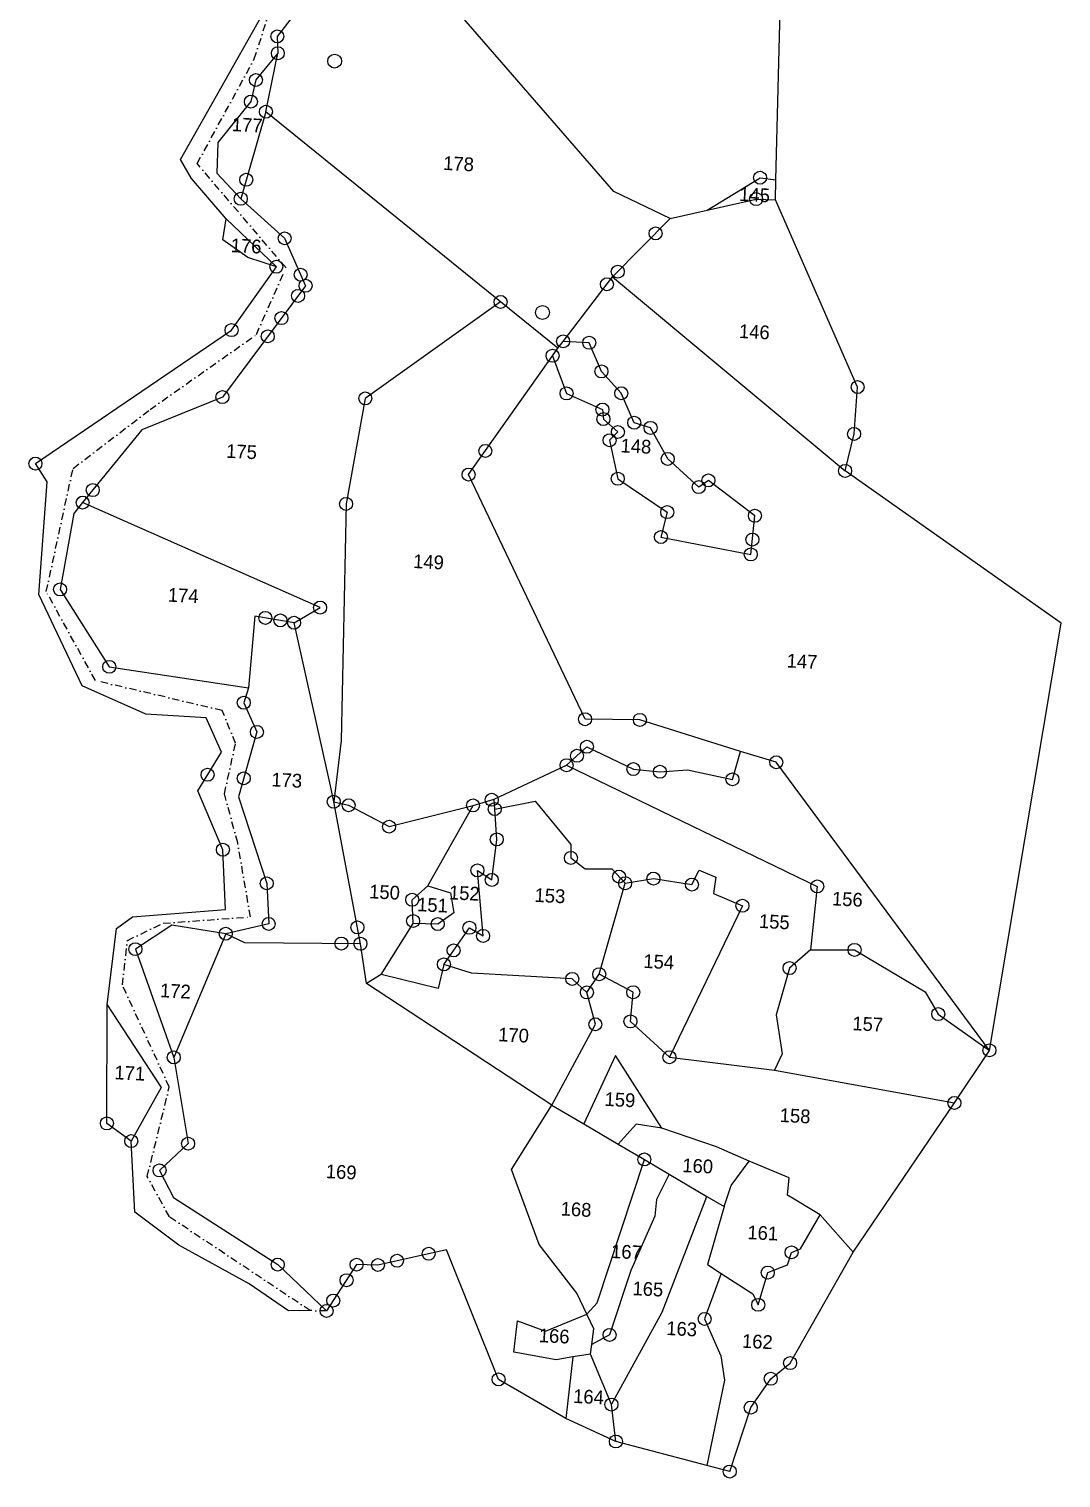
# Model space of a CAD drawing. Header units: metres. Extents: x 279097 to 281627, y 2076079 to 2079019.
# Drawn here: x 280792 to 281502, y 2076079 to 2077076 of the extents above; entities that cross this region are included whole.
import ezdxf
from ezdxf.enums import TextEntityAlignment as Align

# ---------------------------------------------------------------- set-up
doc = ezdxf.new("R2010")
doc.units = ezdxf.units.M
doc.linetypes.add('DASHDOT', pattern=[1, 0.5, -0.25, 0, -0.25])
for name, color, linetype in [('POLY_PARCEL', 6, 'Continuous'), ('POLY_WATER', 4, 'Continuous'), ('TEXT_PARCEL', 7, 'Continuous'), ('V_BOUND_LINE', 7, 'Continuous'), ('V_BOUND_STREAM_LINE', 7, 'DASHDOT')]:
    doc.layers.add(name, color=color, linetype=linetype)
doc.styles.add('TEXT_MAP', font='')
doc.styles.get('TEXT_MAP').set_extended_font_data('Kruti Dev 050')

msp = doc.modelspace()

# ---------------------------------------------------------------- linework, layer by layer
for centre, radius in [((280962.56, 2077071.09), 4.47), ((280962.91, 2077059.5), 4.47), ((281002, 2077054.08), 4.76), ((280947.84, 2077041.08), 4.47), ((280944.37, 2077026.19), 4.47), ((280954.72, 2077019.25), 4.47), ((280941.19, 2076972.42), 4.47), ((281294.76, 2076973.87), 4.47), ((280937.42, 2076959.34), 4.47), ((281292.05, 2076959.15), 4.47), ((280967.61, 2076932.16), 4.47), ((281222.89, 2076935.56), 4.47), ((280961.88, 2076912.59), 4.47), ((280978.62, 2076907.13), 4.47), ((281196.88, 2076909.23), 4.47), ((280976.82, 2076892.59), 4.47), ((280981.98, 2076899.5), 4.47), ((281189.39, 2076900.52), 4.47), ((281116.22, 2076888.37), 4.47), ((280965.37, 2076877.27), 4.47), ((281145.03, 2076881.11), 4.76), ((280931.05, 2076868.98), 4.47), ((280956, 2076864.73), 4.47), ((281159.26, 2076861.29), 4.47), ((281177.2, 2076860.3), 4.47), ((281151.95, 2076851.36), 4.47), ((281185.63, 2076840.58), 4.47), ((280924.76, 2076822.91), 4.47), ((281023.12, 2076822.02), 4.47), ((281161.6, 2076825.43), 4.47), ((281199.26, 2076825.55), 4.47), ((281361.93, 2076829.85), 4.47), ((281186.32, 2076814.31), 4.47), ((281186.99, 2076807.84), 4.47), ((281208.16, 2076805.3), 4.47), ((281191.22, 2076793.27), 4.47), ((281196.95, 2076798.93), 4.47), ((281219.38, 2076801.78), 4.47), ((281359.42, 2076797.6), 4.47), ((281105.71, 2076785.91), 4.47), ((280796.12, 2076777.18), 4.47), ((281231.21, 2076780.4), 4.47), ((281353.27, 2076772.2), 4.47), ((281094.22, 2076769.65), 4.47), ((281196.85, 2076766.75), 4.47), ((281259.21, 2076765.65), 4.47), ((280835.59, 2076758.93), 4.47), ((281252.54, 2076761.03), 4.47), ((280828.6, 2076750.32), 4.47), ((281009.87, 2076749.45), 4.47), ((281230.88, 2076743.78), 4.47), ((281291.19, 2076741.29), 4.47), ((281226.57, 2076726.67), 4.47), ((281289.47, 2076724.92), 4.47), ((281288.39, 2076714.7), 4.47), ((280813.02, 2076690.62), 4.47), ((280992.03, 2076678.11), 4.47), ((280954.31, 2076671.07), 4.47), ((280964.67, 2076669.32), 4.47), ((280974.08, 2076667.73), 4.47), ((280846.93, 2076637.37), 4.47), ((280939.47, 2076612.68), 4.47), ((280948.52, 2076592.6), 4.47), ((281174.34, 2076601.35), 4.47), ((281212.05, 2076600.86), 4.47), ((281168.78, 2076576.16), 4.47), ((281175.65, 2076582.39), 4.47), ((280914.53, 2076563.12), 4.47), ((281161.62, 2076569.66), 4.47), ((281207.56, 2076567.02), 4.47), ((281225.87, 2076565.19), 4.47), ((281305.93, 2076571.68), 4.47), ((280939.41, 2076560.66), 4.47), ((281275.76, 2076559.97), 4.47), ((281001.37, 2076544.52), 4.47), ((281110.09, 2076545.89), 4.47), ((281011.65, 2076542.13), 4.47), ((281097.22, 2076542.03), 4.47), ((281112.17, 2076539.54), 4.47), ((281039.45, 2076527.42), 4.47), ((281113.6, 2076518.65), 4.47), ((280925.07, 2076511.57), 4.47), ((281164.55, 2076505.92), 4.47), ((281100.29, 2076497.36), 4.47), ((281197.7, 2076493.06), 4.47), ((280955.25, 2076488.42), 4.47), ((281110.17, 2076490.75), 4.47), ((281201.91, 2076488.49), 4.47), ((281221.39, 2076491.67), 4.47), ((281247.88, 2076487.6), 4.47), ((281334.15, 2076486.31), 4.47), ((281055.37, 2076477.12), 4.47), ((281282.58, 2076473.01), 4.47), ((280927.05, 2076453.76), 4.47), ((280956.61, 2076460.51), 4.47), ((281017.66, 2076458.1), 4.47), ((281056.01, 2076462.51), 4.47), ((281072.93, 2076460.43), 4.47), ((281094.76, 2076457.82), 4.47), ((280864.87, 2076443.14), 4.47), ((281006.65, 2076446.99), 4.47), ((281019.78, 2076446.87), 4.47), ((281104.19, 2076452.25), 4.47), ((281083.9, 2076442.29), 4.47), ((281359.77, 2076442.67), 4.47), ((281077.17, 2076432.66), 4.47), ((281184.09, 2076425.92), 4.47), ((281315.03, 2076430.09), 4.47), ((281165.54, 2076422.68), 4.47), ((281175.59, 2076413.35), 4.47), ((281207.49, 2076413.53), 4.47), ((281205.58, 2076393.4), 4.47), ((281417.34, 2076398.48), 4.47), ((281181.41, 2076391.45), 4.47), ((281452.62, 2076373.54), 4.47), ((280891.3, 2076368.71), 4.47), ((281232.34, 2076368.82), 4.47), ((281428.47, 2076337.33), 4.47), ((280845.26, 2076323.27), 4.47), ((280862.06, 2076311.09), 4.47), ((280901.16, 2076309.34), 4.47), ((281215.13, 2076298.45), 4.47), ((280881.52, 2076290.93), 4.47), ((281316.42, 2076234.57), 4.47), ((280962.82, 2076226.11), 4.47), ((281017.15, 2076226.1), 4.47), ((281031.84, 2076225.86), 4.47), ((281044.92, 2076228.76), 4.47), ((281066.71, 2076233.57), 4.47), ((281010.2, 2076215.42), 4.47), ((281300.09, 2076220.66), 4.47), ((280996.47, 2076194.31), 4.47), ((281001.07, 2076201.38), 4.47), ((281293.47, 2076198.46), 4.47), ((281256.64, 2076188.78), 4.47), ((281191.23, 2076177.76), 4.47), ((281315.43, 2076158.35), 4.47), ((281114.83, 2076147.19), 4.47), ((281302.12, 2076147.61), 4.47), ((281192.45, 2076129.89), 4.47), ((281288.36, 2076127.77), 4.47), ((281195.54, 2076104.44), 4.47), ((281273.87, 2076083.79), 4.47)]:
    msp.add_circle(centre, radius)
at = {"layer": 'POLY_PARCEL'}
for p, q in [((281194.14, 2076964.26), (281084.93, 2077089.97)), ((280954.72, 2077019.25), (280962.91, 2077059.5)), ((280954.72, 2077019.25), (280937.42, 2076959.34)), ((281116.22, 2076888.37), (280954.72, 2077019.25)), ((281258.37, 2076951.51), (281294.76, 2076973.87)), ((281294.76, 2076973.87), (281305.67, 2076972.34)), ((281232.93, 2076945.73), (281194.14, 2076964.26)), ((281258.37, 2076951.51), (281292.05, 2076959.15)), ((281292.05, 2076959.15), (281305.31, 2076958.53)), ((281232.93, 2076945.73), (281258.37, 2076951.51)), ((281193.3, 2076905.61), (281232.93, 2076945.73)), ((281159.26, 2076861.29), (281193.3, 2076905.61)), ((281193.3, 2076905.61), (281353.27, 2076772.2)), ((281116.22, 2076888.37), (281023.12, 2076822.02)), ((281155.57, 2076856.48), (281116.22, 2076888.37)), ((281151.95, 2076851.36), (281155.57, 2076856.48)), ((281155.57, 2076856.48), (281159.26, 2076861.29)), ((281177.2, 2076860.3), (281159.26, 2076861.29)), ((281185.63, 2076840.58), (281177.2, 2076860.3)), ((281094.22, 2076769.65), (281151.95, 2076851.36)), ((281151.95, 2076851.36), (281161.6, 2076825.43)), ((281199.26, 2076825.55), (281185.63, 2076840.58)), ((281023.12, 2076822.02), (281009.87, 2076749.45)), ((281161.6, 2076825.43), (281186.32, 2076814.31)), ((281208.16, 2076805.3), (281199.26, 2076825.55)), ((281186.32, 2076814.31), (281186.99, 2076807.84)), ((281186.99, 2076807.84), (281196.95, 2076798.93)), ((281196.95, 2076798.93), (281191.22, 2076793.27)), ((281219.38, 2076801.78), (281208.16, 2076805.3)), ((281231.21, 2076780.4), (281219.38, 2076801.78)), ((281191.22, 2076793.27), (281196.85, 2076766.75)), ((281252.54, 2076761.03), (281231.21, 2076780.4)), ((281174.34, 2076601.35), (281094.22, 2076769.65)), ((281196.85, 2076766.75), (281230.88, 2076743.78)), ((281259.21, 2076765.65), (281252.54, 2076761.03)), ((281291.19, 2076741.29), (281259.21, 2076765.65)), ((280992.03, 2076678.11), (280828.6, 2076750.32)), ((281009.87, 2076749.45), (281006.42, 2076586.64)), ((281230.88, 2076743.78), (281226.57, 2076726.67)), ((281288.39, 2076714.7), (281291.19, 2076741.29)), ((281226.57, 2076726.67), (281288.39, 2076714.7)), ((280974.08, 2076667.73), (280992.03, 2076678.11)), ((280947.16, 2076672.28), (280942.72, 2076623.02)), ((280974.08, 2076667.73), (280947.16, 2076672.28)), ((280999.71, 2076553.35), (280974.08, 2076667.73)), ((281212.05, 2076600.86), (281174.34, 2076601.35)), ((281281.36, 2076579.04), (281212.05, 2076600.86)), ((281006.42, 2076586.64), (281001.37, 2076544.52)), ((281161.62, 2076569.66), (281175.65, 2076582.39)), ((281175.65, 2076582.39), (281207.56, 2076567.02)), ((281275.76, 2076559.97), (281281.36, 2076579.04)), ((281305.93, 2076571.68), (281281.36, 2076579.04)), ((281111.7, 2076546.38), (281161.62, 2076569.66)), ((281161.62, 2076569.66), (281334.15, 2076486.31)), ((281452.62, 2076373.54), (281305.93, 2076571.68)), ((281207.56, 2076567.02), (281225.87, 2076565.19)), ((281225.87, 2076565.19), (281244.8, 2076566.55)), ((281244.8, 2076566.55), (281275.76, 2076559.97)), ((281001.37, 2076544.52), (280999.71, 2076553.35)), ((281001.37, 2076544.52), (281011.65, 2076542.13)), ((281019.78, 2076446.87), (281001.37, 2076544.52)), ((281011.65, 2076542.13), (281039.45, 2076527.42)), ((281039.45, 2076527.42), (281097.22, 2076542.03)), ((281066.06, 2076486.8), (281097.22, 2076542.03)), ((281097.22, 2076542.03), (281111.7, 2076546.38)), ((281112.17, 2076539.54), (281111.7, 2076546.38)), ((281112.17, 2076539.54), (281139.92, 2076544.91)), ((281113.6, 2076518.65), (281112.17, 2076539.54)), ((281139.92, 2076544.91), (281164.49, 2076515.11)), ((281110.17, 2076490.75), (281113.6, 2076518.65)), ((281164.49, 2076515.11), (281164.55, 2076505.92)), ((281104.19, 2076452.25), (281100.29, 2076497.36)), ((281100.29, 2076497.36), (281110.17, 2076490.75)), ((281164.55, 2076505.92), (281174.38, 2076498.29)), ((281174.38, 2076498.29), (281192.77, 2076498.4)), ((281192.77, 2076498.4), (281201.91, 2076488.49)), ((281247.88, 2076487.6), (281252.96, 2076497.46)), ((281252.96, 2076497.46), (281264.23, 2076492.77)), ((281184.09, 2076425.92), (281201.91, 2076488.49)), ((281201.91, 2076488.49), (281221.39, 2076491.67)), ((281221.39, 2076491.67), (281247.88, 2076487.6)), ((281264.23, 2076492.77), (281262.75, 2076481.35)), ((281055.37, 2076477.12), (281066.06, 2076486.8)), ((281066.06, 2076486.8), (281081.65, 2076481.95)), ((281081.65, 2076481.95), (281084.03, 2076468.05)), ((281262.75, 2076481.35), (281282.58, 2076473.01)), ((281334.15, 2076486.31), (281329.44, 2076442.65)), ((281056.09, 2076460.75), (281055.37, 2076477.12)), ((281084.03, 2076468.05), (281072.93, 2076460.43)), ((281282.58, 2076473.01), (281232.34, 2076368.82)), ((281033.93, 2076425.61), (281056.09, 2076460.75)), ((281072.93, 2076460.43), (281056.09, 2076460.75)), ((281077.17, 2076432.66), (281094.76, 2076457.82)), ((281094.76, 2076457.82), (281104.19, 2076452.25)), ((280927.05, 2076453.76), (280891.3, 2076368.71)), ((280940.19, 2076447.6), (280927.05, 2076453.76)), ((281019.78, 2076446.87), (280940.19, 2076447.6)), ((281023.95, 2076419.53), (281019.78, 2076446.87)), ((281329.44, 2076442.65), (281315.03, 2076430.09)), ((281329.44, 2076442.65), (281359.77, 2076442.67)), ((281359.77, 2076442.67), (281408.39, 2076413.72)), ((281077.17, 2076432.66), (281073.28, 2076416.01)), ((281096.28, 2076426.61), (281077.17, 2076432.66)), ((281315.03, 2076430.09), (281305.77, 2076397.88)), ((281033.93, 2076425.61), (281023.95, 2076419.53)), ((281151.52, 2076335.91), (281023.95, 2076419.53)), ((281073.28, 2076416.01), (281033.93, 2076425.61)), ((281165.54, 2076422.68), (281096.28, 2076426.61)), ((281175.59, 2076413.35), (281165.54, 2076422.68)), ((281175.59, 2076413.35), (281184.09, 2076425.92)), ((281207.49, 2076413.53), (281184.09, 2076425.92)), ((281181.41, 2076391.45), (281175.59, 2076413.35)), ((281205.58, 2076393.4), (281207.49, 2076413.53)), ((281408.39, 2076413.72), (281417.34, 2076398.48)), ((281305.77, 2076397.88), (281310.07, 2076371.13)), ((281417.34, 2076398.48), (281452.62, 2076373.54)), ((281151.52, 2076335.91), (281181.41, 2076391.45)), ((281232.34, 2076368.82), (281205.58, 2076393.4)), ((281195.2, 2076369.96), (281173.43, 2076323.01)), ((281227.25, 2076320.09), (281195.2, 2076369.96)), ((281232.34, 2076368.82), (281304.68, 2076359.99)), ((281310.07, 2076371.13), (281304.68, 2076359.99)), ((281304.68, 2076359.99), (281428.47, 2076337.33)), ((281123.6, 2076291.47), (281151.52, 2076335.91)), ((281151.52, 2076335.91), (281173.43, 2076323.01)), ((281173.43, 2076323.01), (281197.2, 2076309.01)), ((281209.44, 2076322.81), (281197.2, 2076309.01)), ((281227.25, 2076320.09), (281209.44, 2076322.81)), ((281264.8, 2076307.2), (281227.25, 2076320.09)), ((281197.2, 2076309.01), (281215.13, 2076298.45)), ((281182.65, 2076199.8), (281215.13, 2076298.45)), ((281215.13, 2076298.45), (281232.31, 2076288.33)), ((281287.31, 2076297.35), (281264.8, 2076307.2)), ((281142.68, 2076239.95), (281123.6, 2076291.47)), ((281232.31, 2076288.33), (281223.44, 2076270.89)), ((281232.31, 2076288.33), (281258.18, 2076273.1)), ((281274.98, 2076280.49), (281287.31, 2076297.35)), ((281314.81, 2076285.88), (281287.31, 2076297.35)), ((281270.13, 2076266.06), (281274.98, 2076280.49)), ((281313.76, 2076273.97), (281314.81, 2076285.88)), ((281223.44, 2076270.89), (281222.41, 2076259.45)), ((281227.43, 2076193.44), (281258.18, 2076273.1)), ((281258.18, 2076273.1), (281270.13, 2076266.06)), ((281336.09, 2076260.26), (281313.76, 2076273.97)), ((281222.41, 2076259.45), (281205.84, 2076222.1)), ((281270.13, 2076266.06), (281258.5, 2076226.17)), ((281322.52, 2076237.02), (281336.09, 2076260.26)), ((281336.09, 2076260.26), (281358.9, 2076234.65)), ((281168.63, 2076206.48), (281142.68, 2076239.95)), ((281313.69, 2076225.96), (281316.42, 2076234.57)), ((281316.42, 2076234.57), (281322.52, 2076237.02)), ((281205.84, 2076222.1), (281191.23, 2076177.76)), ((281268.06, 2076219.98), (281256.64, 2076188.78)), ((281258.5, 2076226.17), (281268.06, 2076219.98)), ((281268.06, 2076219.98), (281289.7, 2076206)), ((281293.47, 2076198.46), (281300.09, 2076220.66)), ((281300.09, 2076220.66), (281313.69, 2076225.96)), ((281175.56, 2076191.94), (281168.63, 2076206.48)), ((281175.56, 2076191.94), (281182.65, 2076199.8)), ((281289.7, 2076206), (281293.47, 2076198.46)), ((281147.19, 2076180.4), (281175.56, 2076191.94)), ((281180.3, 2076181.99), (281175.56, 2076191.94)), ((281192.45, 2076129.89), (281227.43, 2076193.44)), ((281256.64, 2076188.78), (281267.81, 2076163.4)), ((281125.31, 2076165.85), (281127.75, 2076187.34)), ((281127.75, 2076187.34), (281147.19, 2076180.4)), ((281178.9, 2076171.12), (281180.3, 2076181.99)), ((281178.06, 2076164.63), (281178.9, 2076171.12)), ((281191.23, 2076177.76), (281178.9, 2076171.12)), ((281154.5, 2076160.72), (281125.31, 2076165.85)), ((281165.96, 2076162.62), (281154.5, 2076160.72)), ((281165.96, 2076162.62), (281161.2, 2076120.28)), ((281178.06, 2076164.63), (281165.96, 2076162.62)), ((281192.45, 2076129.89), (281178.06, 2076164.63)), ((281267.81, 2076163.4), (281270.21, 2076146.73)), ((281270.21, 2076146.73), (281258.18, 2076087.92)), ((281195.54, 2076104.44), (281192.45, 2076129.89))]:
    msp.add_line(p, q, dxfattribs=at)
at = {"layer": 'POLY_WATER'}
for p, q in [((280895.98, 2076986.31), (280951.52, 2077084.61)), ((280972.81, 2077084.27), (280962.56, 2077071.09)), ((280962.56, 2077071.09), (280962.91, 2077059.5)), ((280962.91, 2077059.5), (280947.84, 2077041.08)), ((280947.84, 2077041.08), (280944.37, 2077026.19)), ((280944.37, 2077026.19), (280921.51, 2076998.1)), ((280921.51, 2076998.1), (280920.94, 2076977.05)), ((280903.55, 2076973.39), (280895.98, 2076986.31)), ((280920.94, 2076977.05), (280937.42, 2076959.34)), ((280927.3, 2076945.67), (280903.55, 2076973.39)), ((280937.42, 2076959.34), (280967.61, 2076932.16)), ((280924.97, 2076931.02), (280927.3, 2076945.67)), ((280961.88, 2076912.59), (280927.3, 2076945.67)), ((280942.17, 2076919.01), (280924.97, 2076931.02)), ((280967.61, 2076932.16), (280981.98, 2076899.5)), ((280961.88, 2076912.59), (280942.17, 2076919.01)), ((280931.05, 2076868.98), (280961.88, 2076912.59)), ((280981.98, 2076899.5), (280924.76, 2076822.91)), ((280796.12, 2076777.18), (280931.05, 2076868.98)), ((280924.76, 2076822.91), (280869.22, 2076800.34)), ((280869.22, 2076800.34), (280828.6, 2076750.32)), ((280804.2, 2076764.72), (280796.12, 2076777.18)), ((280798.48, 2076687.04), (280804.2, 2076764.72)), ((280828.6, 2076750.32), (280822.54, 2076742.86)), ((280822.54, 2076742.86), (280813.02, 2076690.62)), ((280828.21, 2076624.27), (280798.48, 2076687.04)), ((280813.02, 2076690.62), (280846.93, 2076637.37)), ((280846.93, 2076637.37), (280942.72, 2076623.02)), ((280872.16, 2076604.72), (280828.21, 2076624.27)), ((280942.72, 2076623.02), (280939.47, 2076612.68)), ((280939.47, 2076612.68), (280948.52, 2076592.6)), ((280913.57, 2076602.19), (280872.16, 2076604.72)), ((280924.04, 2076578.71), (280913.57, 2076602.19)), ((280948.52, 2076592.6), (280935.82, 2076548.04)), ((280907.75, 2076552), (280924.04, 2076578.71)), ((280925.07, 2076511.57), (280907.75, 2076552)), ((280935.82, 2076548.04), (280955.25, 2076488.42)), ((280926.9, 2076470.45), (280925.07, 2076511.57)), ((280955.25, 2076488.42), (280956.61, 2076460.51)), ((280862.9, 2076465.41), (280926.9, 2076470.45)), ((280851.88, 2076457.27), (280862.9, 2076465.41)), ((280889.89, 2076459.7), (280864.87, 2076443.14)), ((280927.05, 2076453.76), (280889.89, 2076459.7)), ((280956.61, 2076460.51), (280927.05, 2076453.76)), ((280845.43, 2076404.83), (280851.88, 2076457.27)), ((280864.87, 2076443.14), (280891.3, 2076368.71)), ((280845.26, 2076323.27), (280845.43, 2076404.83)), ((280845.43, 2076404.83), (280882.71, 2076347.96)), ((280891.3, 2076368.71), (280901.16, 2076309.34)), ((280882.71, 2076347.96), (280862.06, 2076311.09)), ((280862.06, 2076311.09), (280845.26, 2076323.27)), ((280864.48, 2076262.22), (280862.06, 2076311.09)), ((280901.16, 2076309.34), (280881.52, 2076290.93)), ((280881.52, 2076290.93), (280891.09, 2076272.2)), ((280891.09, 2076272.2), (280962.82, 2076226.11)), ((280894.74, 2076239.49), (280864.48, 2076262.22)), ((280943.18, 2076212.96), (280894.74, 2076239.49)), ((280962.82, 2076226.11), (280996.47, 2076194.31)), ((280970.26, 2076194.25), (280943.18, 2076212.96)), ((280985.24, 2076194.47), (280970.26, 2076194.25))]:
    msp.add_line(p, q, dxfattribs=at)
at = {"layer": 'V_BOUND_LINE'}
for p, q in [((281305.67, 2076972.34), (281311.73, 2077209.38)), ((281305.31, 2076958.53), (281305.67, 2076972.34)), ((281361.93, 2076829.85), (281305.31, 2076958.53)), ((281359.42, 2076797.6), (281361.93, 2076829.85)), ((281353.27, 2076772.2), (281359.42, 2076797.6)), ((281501.88, 2076667.41), (281353.27, 2076772.2)), ((281452.62, 2076373.54), (281501.88, 2076667.41)), ((281428.47, 2076337.33), (281452.62, 2076373.54)), ((281358.9, 2076234.65), (281428.47, 2076337.33)), ((281078.92, 2076236.27), (281031.84, 2076225.86)), ((281114.83, 2076147.19), (281078.92, 2076236.27)), ((281315.43, 2076158.35), (281358.9, 2076234.65)), ((281017.15, 2076226.1), (280996.47, 2076194.31)), ((281031.84, 2076225.86), (281017.15, 2076226.1)), ((281302.12, 2076147.61), (281315.43, 2076158.35)), ((281161.2, 2076120.28), (281114.83, 2076147.19)), ((281288.36, 2076127.77), (281302.12, 2076147.61)), ((281195.54, 2076104.44), (281161.2, 2076120.28)), ((281273.87, 2076083.79), (281288.36, 2076127.77)), ((281258.18, 2076087.92), (281195.54, 2076104.44)), ((281273.87, 2076083.79), (281258.18, 2076087.92))]:
    msp.add_line(p, q, dxfattribs=at)
at = {"layer": 'V_BOUND_STREAM_LINE', "ltscale": 10}
for p, q in [((280946.73, 2077055.56), (280962.44, 2077104.65)), ((280907.4, 2076983.54), (280946.73, 2077055.56)), ((280968.55, 2076911.95), (280907.4, 2076983.54)), ((280948.14, 2076865.93), (280968.55, 2076911.95)), ((280874.95, 2076814.37), (280948.14, 2076865.93)), ((280821.98, 2076773.89), (280874.95, 2076814.37)), ((280803.57, 2076689.08), (280821.98, 2076773.89)), ((280837.39, 2076627.86), (280803.57, 2076689.08)), ((280924.6, 2076607.39), (280837.39, 2076627.86)), ((280933.78, 2076584.89), (280924.6, 2076607.39)), ((280926.17, 2076550), (280933.78, 2076584.89)), ((280935.28, 2076516.24), (280926.17, 2076550)), ((280944.04, 2076465.36), (280935.28, 2076516.24)), ((280859.41, 2076449.18), (280884.03, 2076460.98)), ((280884.03, 2076460.98), (280944.04, 2076465.36)), ((280855.94, 2076418.5), (280859.41, 2076449.18)), ((280888.24, 2076348.33), (280855.94, 2076418.5)), ((280873.04, 2076286.67), (280888.24, 2076348.33)), ((280888.33, 2076258.97), (280873.04, 2076286.67)), ((280985.24, 2076194.47), (280888.33, 2076258.97)), ((280996.47, 2076194.31), (280985.24, 2076194.47))]:
    msp.add_line(p, q, dxfattribs=at)

# ---------------------------------------------------------------- texts
at = {"layer": 'TEXT_PARCEL', "style": 'TEXT_MAP'}
for s, p in [('177', (280941.84, 2077010.15)), ('178', (281087.31, 2076983.47)), ('145', (281291.03, 2076962.05)), ('176', (280941.1, 2076926.88)), ('146', (281290.86, 2076867.84)), ('175', (280937.95, 2076785.35)), ('148', (281209.38, 2076789.15)), ('149', (281066.63, 2076709.59)), ('174', (280897.84, 2076686.45)), ('147', (281323.69, 2076641.17)), ('173', (280969.08, 2076559.39)), ('150', (281036.38, 2076482.38)), ('151', (281069.36, 2076473.45)), ('152', (281091.3, 2076481.67)), ('153', (281150.19, 2076479.91)), ('156', (281354.87, 2076477.51)), ('155', (281304.62, 2076461.93)), ('154', (281225.06, 2076434.42)), ('172', (280892.45, 2076414.4)), ('170', (281125.16, 2076384.04)), ('157', (281368.89, 2076391.57)), ('171', (280861.02, 2076357.89)), ('159', (281198.38, 2076339.57)), ('158', (281318.9, 2076328.51)), ('160', (281251.86, 2076294.01)), ('169', (281006.55, 2076289.89)), ('168', (281168.17, 2076264.15)), ('161', (281296.63, 2076247.9)), ('167', (281202.84, 2076234.91)), ('165', (281217.58, 2076209.36)), ('166', (281153.11, 2076177.02)), ('163', (281240.85, 2076181.95)), ('162', (281292.94, 2076173.18)), ('164', (281176.74, 2076135.22))]:
    msp.add_text(s, height=9.455, rotation=357.16982, dxfattribs=at).set_placement(p, align=Align.MIDDLE)

doc.saveas('drawing.dxf')
